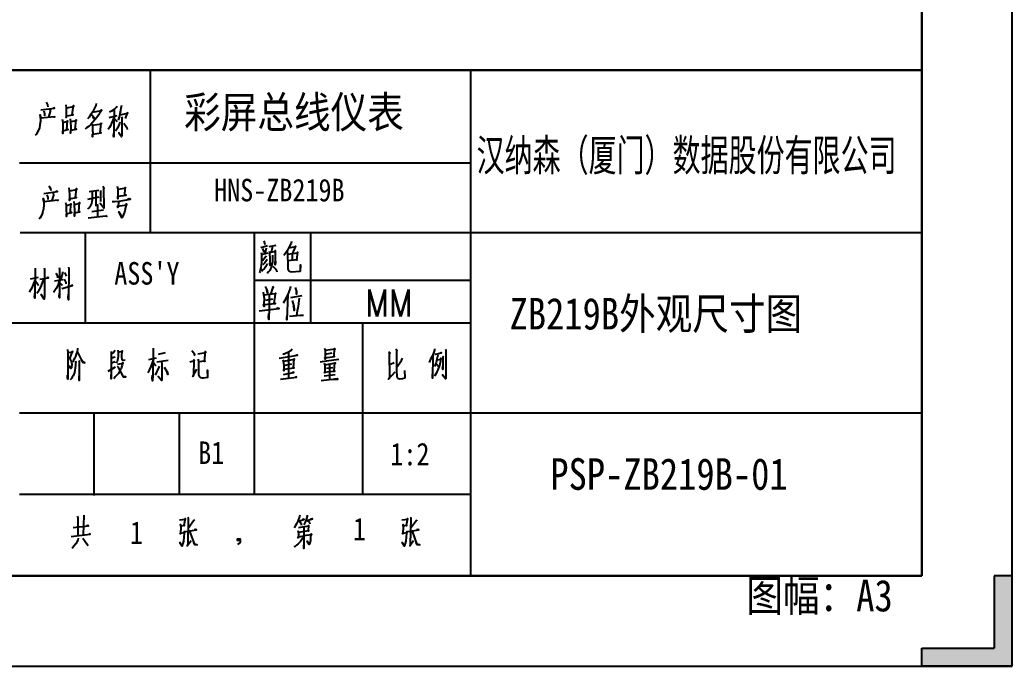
# Model space of a CAD drawing. Header units: millimetres. Extents: x 2626 to 3046, y -4 to 293.
# Drawn here: x 2936 to 3046, y -4.4 to 67.2 of the extents above; entities that cross this region are included whole.
import ezdxf

# ---------------------------------------------------------------- set-up
doc = ezdxf.new("R2010")
doc.units = ezdxf.units.MM
doc.header["$LTSCALE"] = 0.2
doc.linetypes.add('EB_DASHDOT', pattern=[39, 30, -3, 3, -3])
doc.linetypes.add('HIDDEN2', pattern=[4.7625, 3.175, -1.5875])
doc.layers.get('0').update_dxf_attribs({"linetype": 'CONTINUOUS'})
for name, color, linetype, lineweight in [('点画线', 1, 'EB_DASHDOT', 15), ('粗实线', 7, 'CONTINUOUS', 30), ('虚线', 2, 'HIDDEN2', 15)]:
    doc.layers.add(name, color=color, linetype=linetype, lineweight=lineweight)
doc.styles.get("Standard").update_dxf_attribs({"font": '', "width": 0.85, "height": 1.8})
doc.styles.add('宋体', font='', dxfattribs={"width": 0.85, "height": 2.5})
doc.styles.get('Standard').set_extended_font_data('SimSun')
doc.styles.get('宋体').set_extended_font_data('SimSun')

# ---------------------------------------------------------------- blocks, each defined once
blk = doc.blocks.new('CAXBLOCK30', base_point=(80.63, -88.46))
at = {"layer": '点画线', "color": 0, "linetype": 'Continuous', "lineweight": 25}
for points in [[(80.86, -88.81), (81.54, -88.73), (81.49, -88.64), (81.35, -89.43), (81.43, -89.43), (81.02, -89.51), (81, -89.31), (81.02, -89.57), (80.98, -90.36), (80.94, -90.27), (81.45, -90.18), (81.41, -90.07), (81.39, -90.27), (81.29, -91.15), (81.23, -91.41), (81.19, -91.58), (81.16, -91.7), (80.9, -91.29), (81.16, -91.64), (81.19, -91.58)], [(81.8, -88.49), (81.88, -88.61), (81.84, -88.58), (81.78, -91.55), (81.74, -91.67), (82.17, -91.09)], [(82.52, -88.78), (82.48, -88.87), (81.82, -89.75)], [(81.54, -90.1), (82.75, -89.89), (82.65, -89.86), (82.5, -89.92)], [(81.99, -90.04), (82.54, -91.53), (82.85, -91.58), (82.54, -91.5), (82.46, -91.32)]]:
    blk.add_lwpolyline(points, dxfattribs=at)
blk = doc.blocks.new('CAXBLOCK29', base_point=(68.69, -88.46))
at = {"layer": '点画线', "color": 0, "linetype": 'Continuous', "lineweight": 25}
for points in [[(69.55, -88.26), (69.53, -88.43), (69.33, -88.93), (69.2, -89.22), (69.08, -89.43), (68.91, -89.69)], [(69.35, -88.93), (70.03, -88.75), (69.98, -88.73), (69.86, -88.78)], [(69.53, -88.96), (69.7, -89.25), (69.72, -89.37)], [(70.38, -88.29), (70.36, -88.4), (70.21, -88.9), (70.09, -89.13), (70, -89.34)], [(70.23, -88.9), (70.97, -88.67), (70.89, -88.67), (70.75, -88.73)], [(70.36, -88.87), (70.62, -89.1), (70.66, -89.25)], [(69.39, -89.66), (70.56, -89.45), (70.52, -89.43), (70.48, -90.01), (70.54, -90.01), (69.39, -90.18), (69.37, -90.04), (69.39, -90.18), (69.39, -90.68), (69.35, -90.77), (69.33, -90.71), (70.25, -90.5), (70.87, -90.42), (70.81, -90.33), (70.75, -90.68), (70.72, -91.09), (70.66, -91.35), (70.6, -91.53), (70.35, -91.15), (70.62, -91.44)], [(69.98, -89.6), (70, -91.64), (70.01, -91.96), (69.98, -91.82), (70, -91.55)], [(69.98, -90.56), (69.84, -90.88), (69.63, -91.18), (69.37, -91.44), (69.18, -91.61), (69.02, -91.73), (68.89, -91.79)]]:
    blk.add_lwpolyline(points, dxfattribs=at)
blk = doc.blocks.new('CAXBLOCK28', base_point=(62.36, -88.46))
at = {"layer": '点画线', "color": 0, "linetype": 'Continuous', "lineweight": 25}
blk.add_lwpolyline([(62.93, -91.1), (62.65, -91.1), (62.65, -90.89), (62.93, -90.89), (62.93, -91.32), (62.65, -91.53)], dxfattribs=at)
blk = doc.blocks.new('CAXBLOCK27', base_point=(55.97, -88.46))
at = {"layer": '点画线', "color": 0, "linetype": 'Continuous', "lineweight": 25}
for points in [[(56.21, -88.81), (56.89, -88.73), (56.83, -88.64), (56.69, -89.43), (56.77, -89.43), (56.36, -89.51), (56.34, -89.31), (56.36, -89.57), (56.32, -90.36), (56.28, -90.27), (56.79, -90.18), (56.75, -90.07), (56.73, -90.27), (56.64, -91.15), (56.58, -91.41), (56.54, -91.58), (56.5, -91.7), (56.25, -91.29), (56.5, -91.64), (56.54, -91.58)], [(57.14, -88.49), (57.22, -88.61), (57.18, -88.58), (57.12, -91.55), (57.08, -91.67), (57.51, -91.09)], [(57.86, -88.78), (57.82, -88.87), (57.16, -89.75)], [(56.89, -90.1), (58.09, -89.89), (58, -89.86), (57.84, -89.92)], [(57.34, -90.04), (57.88, -91.53), (58.19, -91.58), (57.88, -91.5), (57.8, -91.32)]]:
    blk.add_lwpolyline(points, dxfattribs=at)
blk = doc.blocks.new('CAXBLOCK26', base_point=(44.04, -88.46))
at = {"layer": '点画线', "color": 0, "linetype": 'Continuous', "lineweight": 25}
for points in [[(44.89, -88.38), (44.95, -88.55), (44.97, -90.53)], [(45.63, -88.29), (45.55, -90.48)], [(44.44, -89.66), (46.12, -89.45), (46.06, -89.43), (45.92, -89.45)], [(44.21, -90.65), (46.33, -90.39), (46.23, -90.36), (46.12, -90.42)], [(45.01, -90.83), (44.95, -91.03), (44.72, -91.47), (44.52, -91.7), (44.31, -91.96)], [(45.51, -90.83), (45.96, -91.44), (46.06, -91.67)]]:
    blk.add_lwpolyline(points, dxfattribs=at)

msp = doc.modelspace()

# ---------------------------------------------------------------- hatches: boundary and pattern name
msp.add_hatch(color=256).paths.add_polyline_path([(3045.992, 5.597), (3043.992, 5.597), (3043.992, -2.403), (3035.992, -2.403), (3035.992, -4.403), (3045.992, -4.403)])

# ---------------------------------------------------------------- linework, layer by layer
at = {"ltscale": 0.5}
for p, q in [((2945.991, 61.598), (2955.991, 61.598)), ((2993.991, 61.598), (3003.991, 61.598))]:
    msp.add_line(p, q, dxfattribs=at)
for p, q in [((3043.992, 5.597), (3043.992, -2.403)), ((3045.992, 5.597), (3043.992, 5.597)), ((3045.992, -4.403), (3045.992, 5.597)), ((3035.992, -2.403), (3043.992, -2.403)), ((3035.992, -4.403), (3035.992, -2.403)), ((3045.992, -4.403), (3035.992, -4.403))]:
    msp.add_line(p, q)
at = {"layer": '粗实线', "linetype": 'Continuous', "lineweight": 25}
for p, q in [((3045.992, -4.403), (3045.992, 292.597)), ((2950.466, 61.598), (2950.466, 43.599)), ((2985.991, 5.599), (2985.991, 61.598)), ((2985.991, 51.31), (2935.992, 51.31)), ((3035.99, 43.599), (2936.039, 43.599)), ((2961.991, 43.599), (2961.991, 14.599)), ((2986.024, 38.317), (2961.991, 38.317)), ((2985.991, 33.599), (2855.993, 33.599)), ((2973.991, 33.599), (2973.991, 14.599)), ((2985.991, 23.599), (2935.992, 23.599)), ((3035.99, 23.599), (2985.991, 23.599)), ((2985.991, 14.599), (2935.992, 14.599)), ((2625.95, -4.403), (3045.992, -4.403))]:
    msp.add_line(p, q, dxfattribs=at)
at = {"layer": '粗实线', "linetype": 'Continuous', "lineweight": 30}
for p, q in [((3035.99, 5.599), (3035.99, 282.594)), ((2855.993, 61.598), (3035.99, 61.598)), ((2635.952, 5.599), (3031.85, 5.599)), ((3035.99, 5.599), (2855.993, 5.599))]:
    msp.add_line(p, q, dxfattribs=at)
at = {"layer": '虚线', "linetype": 'Continuous', "lineweight": 25}
for p, q in [((2943.241, 43.598), (2943.241, 33.599)), ((2968.239, 43.599), (2968.239, 33.573)), ((2944.215, 23.496), (2944.215, 14.496)), ((2953.681, 23.568), (2953.681, 14.568))]:
    msp.add_line(p, q, dxfattribs=at)
for points in [[(2938.329, 57.228), (2939.852, 57.39), (2939.794, 57.421), (2939.676, 57.366)], [(2938.917, 58.058), (2939.064, 57.762), (2939.116, 57.528)], [(2939.38, 57.228), (2939.394, 57.024), (2939.202, 56.416)], [(2941.107, 57.764), (2941.158, 57.471), (2941.163, 56.975), (2941.166, 56.362), (2941.171, 56.537), (2941.933, 56.661), (2941.816, 56.665), (2941.961, 57.682), (2941.957, 57.536), (2941.175, 57.412)], [(2944.181, 57.007), (2944.238, 56.977), (2945.119, 57.156), (2945.062, 57.216), (2944.898, 56.929), (2944.714, 56.613), (2944.532, 56.356), (2944.33, 56.099), (2944.109, 55.842), (2943.869, 55.586), (2943.609, 55.36), (2943.57, 55.332), (2943.411, 55.22), (2943.251, 55.078)], [(2944.478, 57.904), (2944.453, 57.7), (2944.206, 57.24), (2944.062, 56.952), (2943.899, 56.694), (2943.697, 56.408), (2943.497, 56.209)], [(2946.766, 57.607), (2946.724, 57.491), (2946.464, 57.265), (2946.187, 57.068), (2945.95, 56.958)], [(2947.275, 57.709), (2947.251, 57.564), (2947.137, 56.954), (2947.048, 56.548), (2946.898, 56.056)], [(2939.767, 56.43), (2939.884, 56.456), (2939.903, 56.426), (2938.303, 56.296), (2938.306, 56.412), (2938.255, 56.676), (2938.306, 56.412), (2938.293, 55.946), (2938.243, 55.539), (2938.176, 55.219), (2938.071, 54.96), (2937.947, 54.701), (2937.845, 54.528), (2937.725, 54.386)], [(2938.797, 56.544), (2938.783, 56.749), (2938.695, 57.072)], [(2940.713, 56.17), (2940.762, 55.848), (2940.774, 55.556), (2940.786, 54.593), (2940.774, 54.885), (2941.363, 55.043), (2941.226, 55.018), (2941.292, 56.008), (2941.309, 55.92), (2940.78, 55.789)], [(2941.61, 56.233), (2941.639, 55.882), (2941.66, 55.239), (2941.643, 54.627), (2941.653, 54.977), (2942.278, 55.076), (2942.161, 55.079), (2942.268, 56.098), (2942.265, 56.01), (2941.678, 55.881)], [(2943.958, 56.693), (2943.996, 56.662), (2944.202, 56.394), (2944.218, 56.248), (2944.146, 56.454)], [(2946.461, 56.448), (2946.334, 56.072), (2946.189, 55.755), (2946.063, 55.438), (2945.942, 55.266), (2945.799, 55.037)], [(2945.913, 56.346), (2946.815, 56.584)], [(2946.481, 57.177), (2946.437, 54.873), (2946.438, 54.231), (2946.403, 54.349), (2946.43, 54.611)], [(2946.475, 56.243), (2946.721, 56.003), (2946.776, 55.885)], [(2947.279, 56.454), (2947.372, 56.306), (2947.334, 56.336), (2947.31, 54.79), (2947.3, 54.411), (2947.275, 54.208), (2946.977, 54.683), (2947.276, 54.266)], [(2947.09, 56.664), (2947.971, 56.844), (2947.894, 56.875), (2947.701, 56.238)], [(2944.026, 55.64), (2944.062, 55.552), (2944.081, 54.822), (2944.098, 54.734), (2944.083, 54.209), (2944.07, 54.443), (2944.073, 54.53), (2945.03, 54.65), (2945.01, 54.65), (2944.913, 54.653), (2945.04, 55.729), (2945.077, 55.669), (2945.018, 55.642), (2944.08, 55.493)], [(2947.087, 55.847), (2947.063, 55.702), (2946.835, 55.183), (2946.611, 54.839)], [(2947.532, 55.747), (2947.869, 55.271), (2947.92, 55.036)], [(2939.239, 48.801), (2939.395, 48.509), (2939.453, 48.276)], [(2941.437, 48.568), (2941.496, 48.276), (2941.515, 47.78), (2941.535, 47.168), (2941.535, 47.343), (2942.293, 47.489), (2942.177, 47.489), (2942.293, 48.509), (2942.293, 48.364), (2941.515, 48.218)], [(2945.211, 48.743), (2945.367, 48.539), (2945.289, 48.568), (2945.309, 46.322), (2944.919, 46.847), (2945.309, 46.409)], [(2946.787, 48.743), (2946.865, 48.393), (2946.865, 47.372), (2946.865, 47.634), (2947.798, 47.78), (2947.643, 47.78), (2947.682, 48.509), (2947.701, 48.626), (2947.74, 48.539), (2947.604, 48.509), (2946.865, 48.393)], [(2940.134, 47.197), (2940.251, 47.226), (2940.27, 47.197), (2938.675, 47.022), (2938.675, 47.139), (2938.617, 47.401), (2938.675, 47.139), (2938.675, 46.672), (2938.636, 46.264), (2938.578, 45.943), (2938.481, 45.68), (2938.364, 45.418), (2938.267, 45.243), (2938.15, 45.097)], [(2938.675, 47.955), (2940.193, 48.159), (2940.134, 48.189), (2940.017, 48.13)], [(2939.162, 47.284), (2939.142, 47.489), (2939.045, 47.809)], [(2939.726, 47.984), (2939.745, 47.78), (2939.57, 47.168)], [(2944.044, 48.159), (2944.044, 47.43), (2944.044, 47.226), (2944.005, 47.051), (2943.966, 46.847), (2943.888, 46.701), (2943.83, 46.555), (2943.733, 46.409), (2943.636, 46.322), (2943.519, 46.205)], [(2943.558, 47.314), (2944.822, 47.576)], [(2943.694, 48.159), (2944.764, 48.334)], [(2944.433, 48.305), (2944.433, 46.555)], [(2944.939, 48.276), (2944.939, 47.051)], [(2946.262, 47.051), (2946.515, 47.051), (2947.02, 47.109), (2948.265, 47.314), (2948.129, 47.343), (2947.935, 47.284)], [(2941.087, 46.964), (2941.146, 46.643), (2941.165, 46.351), (2941.204, 45.389), (2941.185, 45.68), (2941.768, 45.855), (2941.632, 45.826), (2941.671, 46.818), (2941.69, 46.73), (2941.165, 46.584)], [(2941.982, 47.051), (2942.021, 46.701), (2942.06, 46.059), (2942.06, 45.447), (2942.06, 45.797), (2942.682, 45.914), (2942.566, 45.914), (2942.644, 46.934), (2942.644, 46.847), (2942.06, 46.701)], [(2944.569, 46.789), (2944.628, 46.672), (2944.628, 45.359)], [(2947.001, 47.109), (2946.865, 46.409), (2946.826, 46.526), (2947.857, 46.701), (2947.798, 46.818), (2947.798, 46.701), (2947.682, 46.205), (2947.604, 45.884), (2947.507, 45.622), (2947.429, 45.418), (2947.37, 45.272), (2947.332, 45.243), (2946.981, 45.914), (2947.351, 45.301)], [(2945.523, 45.534), (2945.639, 45.389), (2945.561, 45.447), (2943.577, 45.214)], [(2944.005, 45.943), (2945.27, 46.147)], [(2962.739, 41.979), (2963.474, 42.171)], [(2962.898, 41.837), (2963.002, 41.577), (2963.006, 41.402)], [(2963.054, 42.687), (2963.117, 42.484), (2963.16, 42.281)], [(2963.325, 41.905), (2963.184, 41.26)], [(2963.652, 42.059), (2964.407, 42.222)], [(2963.983, 42.037), (2963.986, 41.921), (2963.881, 41.422)], [(2966.11, 42.612), (2966.075, 42.436), (2965.796, 41.904), (2965.647, 41.609), (2965.477, 41.372), (2965.27, 41.075)], [(2965.834, 41.935), (2966.609, 42.069), (2966.569, 42.127), (2966.2, 41.272), (2966.197, 40.543)], [(2962.773, 41.367), (2962.797, 41.164), (2962.808, 40.697), (2962.797, 40.347), (2962.765, 40.025), (2962.714, 39.703), (2962.643, 39.439), (2962.608, 39.263), (2962.572, 39.145)], [(2962.816, 41.193), (2963.531, 41.385)], [(2963.306, 41.059), (2963.269, 40.97), (2963.1, 40.704), (2962.91, 40.495)], [(2964.004, 41.133), (2964.009, 40.929), (2964.001, 40.433), (2963.969, 40.141), (2963.897, 39.876), (2963.806, 39.612), (2963.713, 39.435), (2963.581, 39.256), (2963.429, 39.078)], [(2963.663, 41.563), (2963.688, 41.359), (2963.758, 39.99), (2963.716, 40.135), (2963.732, 40.281)], [(2963.706, 41.418), (2964.364, 41.55), (2964.323, 41.637), (2964.327, 40.645), (2964.335, 40.295), (2964.322, 40.032), (2964.3, 40.148), (2964.313, 40.411)], [(2965.649, 41.522), (2965.694, 41.26), (2965.705, 39.948), (2965.73, 39.715), (2965.733, 39.569), (2965.776, 39.424), (2965.855, 39.368), (2965.934, 39.311), (2966.09, 39.286), (2967.082, 39.338), (2967.101, 39.338), (2967.12, 39.368), (2967.124, 40.039), (2967.101, 39.338)], [(2965.695, 41.231), (2966.84, 41.374), (2966.779, 41.461), (2966.663, 40.583), (2966.74, 40.614), (2965.712, 40.473)], [(2937.705, 39.669), (2937.724, 39.523), (2937.685, 36.344), (2937.646, 36.519), (2937.705, 37.073)], [(2938.716, 39.698), (2938.736, 39.552), (2938.736, 36.49), (2938.716, 36.315), (2938.697, 36.256), (2938.366, 36.752), (2938.697, 36.315)], [(2940.389, 39.756), (2940.428, 39.581), (2940.409, 36.373), (2940.37, 36.548), (2940.409, 36.898)], [(2941.401, 39.785), (2941.44, 39.581), (2941.401, 36.169), (2941.362, 36.431), (2941.401, 36.781)], [(2963.463, 40.129), (2963.406, 40.069), (2963.275, 39.862), (2963.124, 39.654), (2962.953, 39.475), (2962.782, 39.325)], [(2963.413, 40.624), (2963.357, 40.535), (2963.168, 40.268), (2963.016, 40.119), (2962.94, 40.029)], [(2964.072, 39.91), (2964.372, 39.567), (2964.452, 39.452), (2964.514, 39.278)], [(2937.199, 38.502), (2938.074, 38.677)], [(2938.23, 38.473), (2939.183, 38.619), (2939.125, 38.648), (2939.008, 38.589)], [(2940.02, 39.114), (2940.156, 38.852), (2940.175, 38.735), (2940.175, 38.619)], [(2940.759, 39.26), (2940.759, 39.114), (2940.506, 38.356)], [(2940.973, 39.202), (2941.128, 38.91), (2941.148, 38.794)], [(2937.724, 38.414), (2937.53, 37.977), (2937.374, 37.569), (2937.218, 37.306), (2937.043, 37.015)], [(2937.744, 38.24), (2938.016, 37.89), (2938.035, 37.773)], [(2938.639, 38.444), (2938.483, 38.035), (2938.288, 37.569), (2938.113, 37.248), (2937.997, 37.015), (2937.88, 36.869)], [(2940.37, 38.24), (2940.214, 37.773), (2940.039, 37.423), (2939.883, 37.19), (2939.728, 36.985)], [(2939.864, 38.269), (2940.817, 38.414)], [(2940.409, 38.094), (2940.662, 37.831), (2940.72, 37.744)], [(2940.681, 37.423), (2941.868, 37.773), (2941.79, 37.802), (2941.654, 37.715)], [(2940.934, 38.444), (2941.051, 38.24), (2941.109, 38.094), (2941.128, 37.948)], [(2963.214, 37.631), (2963.436, 37.216), (2963.448, 36.924), (2963.399, 37.275)], [(2964.014, 37.696), (2964.127, 37.547), (2964.069, 37.578), (2963.794, 36.768)], [(2965.997, 37.641), (2965.973, 37.466), (2965.783, 36.947), (2965.639, 36.659), (2965.39, 36.111), (2965.187, 35.796)], [(2966.539, 37.538), (2966.663, 37.097), (2966.694, 36.805), (2966.681, 37.038)], [(2962.964, 37.025), (2963.034, 36.76), (2963.079, 36.263), (2963.065, 35.768), (2963.076, 35.446), (2963.023, 35.652), (2964.349, 35.761), (2964.214, 35.794), (2964.34, 36.812), (2964.4, 36.868), (2964.342, 36.899), (2964.321, 36.841), (2963.072, 36.701)], [(2963.27, 36.141), (2964.072, 36.294)], [(2963.656, 36.714), (2963.629, 35.052), (2963.626, 34.235), (2963.619, 34.001), (2963.586, 34.207), (2963.618, 34.673)], [(2965.7, 36.745), (2965.622, 33.946), (2965.61, 34.209), (2965.636, 34.441)], [(2966.042, 36.443), (2967.293, 36.642)], [(2966.954, 36.36), (2966.947, 36.097), (2966.85, 35.429), (2966.759, 34.935), (2966.667, 34.442)], [(2962.537, 34.965), (2964.742, 35.196), (2964.626, 35.228), (2964.469, 35.174)], [(2966.207, 36.089), (2966.278, 35.824), (2966.365, 35.471), (2966.415, 35.178), (2966.43, 35.003), (2966.436, 35.236), (2966.346, 35.501)], [(2965.887, 34.376), (2967.115, 34.459), (2967.466, 34.478)], [(2942.422, 30.811), (2942.422, 30.665), (2942.364, 30.461), (2942.266, 30.169), (2942.169, 29.907), (2942.072, 29.673), (2941.975, 29.469), (2941.858, 29.265)], [(2950.773, 30.811), (2950.753, 27.748), (2950.714, 27.194), (2950.695, 27.486), (2950.734, 27.807)], [(2969.792, 30.811), (2969.85, 30.519), (2969.87, 29.615), (2969.811, 29.761), (2970.901, 29.907), (2970.842, 29.907), (2970.901, 30.782), (2970.959, 30.723), (2969.85, 30.548)], [(2941.294, 30.665), (2941.333, 30.344), (2941.333, 27.369), (2941.294, 27.573), (2941.313, 27.836)], [(2941.352, 30.344), (2941.877, 30.402), (2941.819, 30.461), (2941.566, 29.732), (2941.566, 29.673), (2941.605, 29.586), (2941.663, 29.469), (2941.702, 29.352), (2941.741, 29.236), (2941.761, 29.061), (2941.761, 28.915), (2941.741, 28.769), (2941.722, 28.652), (2941.683, 28.565), (2941.469, 28.857)], [(2942.383, 30.432), (2942.967, 29.265), (2943.2, 29.207), (2942.967, 29.323), (2942.831, 29.527)], [(2946.121, 30.461), (2946.14, 30.198), (2946.14, 27.427), (2946.14, 27.661), (2946.14, 27.894)], [(2946.588, 30.548), (2946.393, 30.344), (2946.16, 30.198)], [(2946.16, 29.732), (2946.568, 29.848)], [(2946.879, 30.607), (2946.918, 30.344), (2946.899, 29.936), (2946.879, 29.673), (2946.841, 29.498), (2946.802, 29.352), (2946.743, 29.265), (2946.685, 29.148)], [(2946.918, 30.373), (2947.405, 30.49), (2947.366, 30.519), (2947.307, 30.344), (2947.288, 30.111), (2947.288, 29.79), (2947.307, 29.644), (2947.327, 29.557), (2947.385, 29.527), (2947.463, 29.469), (2947.697, 29.527)], [(2950.325, 29.557), (2951.162, 29.732)], [(2951.376, 30.169), (2952.154, 30.344)], [(2955.074, 30.548), (2955.308, 30.315), (2955.366, 30.198), (2955.366, 30.052), (2955.347, 30.257)], [(2955.736, 30.198), (2956.631, 30.344), (2956.572, 30.432), (2956.456, 29.382), (2956.572, 29.382), (2955.814, 29.294)], [(2964.77, 29.702), (2966.793, 30.023), (2966.716, 30.052), (2966.521, 29.965)], [(2966.21, 30.694), (2966.035, 30.519), (2965.704, 30.344), (2965.451, 30.227), (2965.295, 30.169), (2965.179, 30.14)], [(2965.801, 30.373), (2965.782, 27.486)], [(2969.85, 30.14), (2970.628, 30.286)], [(2976.867, 30.432), (2977.062, 30.257), (2976.945, 30.315), (2976.984, 27.515), (2976.867, 27.398), (2977.606, 28.186)], [(2977.665, 30.752), (2977.82, 30.548), (2977.762, 30.607), (2977.762, 29.994), (2977.762, 29.382), (2977.762, 28.827), (2977.762, 28.419), (2977.762, 28.39), (2977.762, 28.273), (2977.782, 27.719), (2977.84, 27.573), (2977.918, 27.486), (2978.093, 27.427), (2978.443, 27.457), (2978.696, 27.544), (2978.715, 27.573), (2978.676, 28.332)], [(2977.762, 28.682), (2978.326, 29.44), (2978.424, 29.702)], [(2981.986, 30.752), (2981.967, 30.607), (2981.733, 29.965), (2981.539, 29.586), (2981.383, 29.236)], [(2981.772, 29.965), (2981.753, 27.486), (2981.733, 27.661), (2981.733, 27.69), (2981.753, 27.952)], [(2982.317, 30.082), (2982.336, 30.023), (2982.239, 29.615), (2982.142, 29.236), (2982.044, 28.973), (2981.967, 28.769)], [(2982.317, 29.527), (2982.706, 29.615), (2982.667, 29.702), (2982.628, 29.382), (2982.55, 29.09), (2982.511, 28.857), (2982.433, 28.623), (2982.336, 28.419), (2982.239, 28.186), (2982.142, 28.011), (2982.044, 27.807), (2981.967, 27.719)], [(2982.005, 30.169), (2982.044, 30.14), (2982.083, 30.14), (2982.764, 30.315), (2982.706, 30.315), (2982.609, 30.257)], [(2983.173, 30.723), (2983.25, 30.607), (2983.212, 30.577), (2983.231, 27.69), (2983.231, 27.661), (2983.212, 27.486), (2983.173, 27.427), (2982.861, 27.865), (2983.173, 27.457), (2983.212, 27.573)], [(2982.881, 29.936), (2982.92, 29.877), (2982.881, 29.848), (2982.881, 28.448), (2982.861, 28.594), (2982.881, 28.769)], [(2942.169, 29.411), (2942.208, 29.236), (2942.169, 29.177), (2942.169, 28.944), (2942.15, 28.594), (2942.111, 28.361), (2942.072, 28.127), (2942.014, 27.923), (2941.916, 27.748), (2941.819, 27.602), (2941.722, 27.457), (2941.605, 27.311)], [(2942.558, 29.44), (2942.597, 29.352), (2942.578, 29.323), (2942.597, 27.252), (2942.578, 27.486), (2942.597, 27.748)], [(2945.81, 28.273), (2946.607, 28.74)], [(2946.568, 29.294), (2946.16, 29.148)], [(2946.841, 29.061), (2946.86, 29.061), (2947.483, 29.148), (2947.444, 29.236), (2947.346, 28.915), (2947.288, 28.711), (2947.23, 28.536), (2947.152, 28.361), (2947.055, 28.186), (2946.938, 28.011), (2946.841, 27.894), (2946.724, 27.777), (2946.588, 27.632), (2946.49, 27.544), (2946.393, 27.457)], [(2946.802, 28.827), (2946.86, 28.74), (2947.463, 27.632), (2947.755, 27.632), (2947.483, 27.661), (2947.385, 27.777)], [(2950.773, 29.527), (2950.675, 29.177), (2950.52, 28.769), (2950.345, 28.39), (2950.189, 28.098)], [(2950.812, 29.236), (2951.103, 28.857)], [(2951.454, 28.827), (2951.434, 28.711), (2951.026, 27.836)], [(2951.201, 29.294), (2952.465, 29.498)], [(2951.706, 29.294), (2951.765, 29.119), (2951.765, 27.661), (2951.745, 27.34), (2951.726, 27.223), (2951.356, 27.69), (2951.726, 27.282)], [(2952.018, 28.711), (2952.368, 28.127), (2952.426, 27.894), (2952.29, 28.273)], [(2954.86, 29.294), (2955.366, 29.44), (2955.288, 29.527), (2955.249, 27.836), (2955.172, 27.661), (2955.639, 28.477)], [(2955.775, 29.615), (2955.814, 29.177), (2955.814, 28.186), (2955.833, 27.865), (2955.872, 27.719), (2955.93, 27.632), (2956.028, 27.573), (2956.183, 27.544), (2956.358, 27.515), (2956.845, 27.602), (2956.806, 28.361), (2956.806, 27.602)], [(2965.179, 29.527), (2965.218, 29.265), (2965.257, 28.798), (2965.276, 28.302), (2965.276, 28.477), (2966.404, 28.623), (2966.327, 28.623), (2966.404, 29.644), (2966.424, 29.557), (2965.218, 29.352)], [(2965.412, 28.944), (2966.151, 29.09)], [(2969.286, 29.294), (2969.986, 29.411), (2971.367, 29.586)], [(2969.753, 29.148), (2969.811, 28.915), (2969.831, 28.215), (2969.831, 28.069), (2969.772, 28.157), (2970.375, 28.244), (2970.92, 28.273), (2970.842, 28.302), (2970.939, 29.207), (2971.017, 29.148), (2970.356, 29.032), (2969.811, 28.944)], [(2970.006, 28.594), (2970.687, 28.682)], [(2970.336, 29.032), (2970.336, 27.34)], [(2977.081, 29.061), (2977.509, 29.236)], [(2982.122, 29.09), (2982.297, 28.915), (2982.336, 28.769)], [(2964.906, 27.369), (2966.677, 27.602), (2966.599, 27.632), (2966.482, 27.573)], [(2965.237, 27.894), (2966.365, 28.127), (2966.288, 28.157), (2966.171, 28.098)], [(2969.733, 27.748), (2970.978, 27.894)], [(2969.422, 27.223), (2970.336, 27.34), (2970.784, 27.398), (2971.251, 27.398), (2971.192, 27.427), (2970.901, 27.398)]]:
    msp.add_lwpolyline(points, dxfattribs=at)

# ---------------------------------------------------------------- block references
at = {"layer": '点画线', "lineweight": 25, "xscale": 0.9999794999998812, "yscale": 0.9999794999998812, "zscale": 0.9999794999998812}
for name, p in [('CAXBLOCK26', (2941.527, 12.136)), ('CAXBLOCK27', (2953.465, 12.136)), ('CAXBLOCK29', (2966.183, 12.136)), ('CAXBLOCK30', (2978.121, 12.136)), ('CAXBLOCK28', (2959.851, 12.136))]:
    msp.add_blockref(name, p, dxfattribs=at)

# ---------------------------------------------------------------- texts
at = {"attachment_point": 1, "style": '宋体'}
for s, insert, char_height, width in [('彩屏总线仪表', (2954.226, 58.704), 3.5, 27.02152), ('HNS-ZB219B', (2957.549, 49.573), 2.5, 30.03759), ('ZB219B外观尺寸图', (2990.287, 36.384), 3.5, 42.38823), ('B1', (2955.78, 20.48), 2.5, 4.95927), ('1:2', (2977.08, 20.334), 2.5, 7.20764), ('PSP-ZB219B-01', (2994.805, 18.626), 3.5, 40.26238), ('1', (2948.228, 11.641), 2.5, 4.00222), ('1', (2972.94, 12.028), 2.5, 4.00222)]:
    msp.add_mtext(s, dxfattribs=dict(at, insert=insert, char_height=char_height, width=width))
at = {"ltscale": 0.5, "attachment_point": 1, "style": '宋体'}
for s, insert, char_height, width in [('{\\W0.65;\\C1;汉纳森（厦门）数据股份有限公司}', (2986.637, 53.939), 3.5, 53.44032), ("ASS'Y", (2946.481, 40.353), 2.5, 16.40315)]:
    msp.add_mtext(s, dxfattribs=dict(at, insert=insert, char_height=char_height, width=width))
at = {"lineweight": 25, "insert": (2974.278, 37.315), "char_height": 2.49995, "width": 25.8025, "attachment_point": 1}
msp.add_mtext('{\\Ftxt.shx|c0;\\H1.2x;\\C1;MM}', dxfattribs=at)
at = {"insert": (3016.537, 5.159), "char_height": 3.5, "width": 42.89167, "attachment_point": 1}
msp.add_mtext('图幅：A3', dxfattribs=at)

doc.saveas('drawing.dxf')
